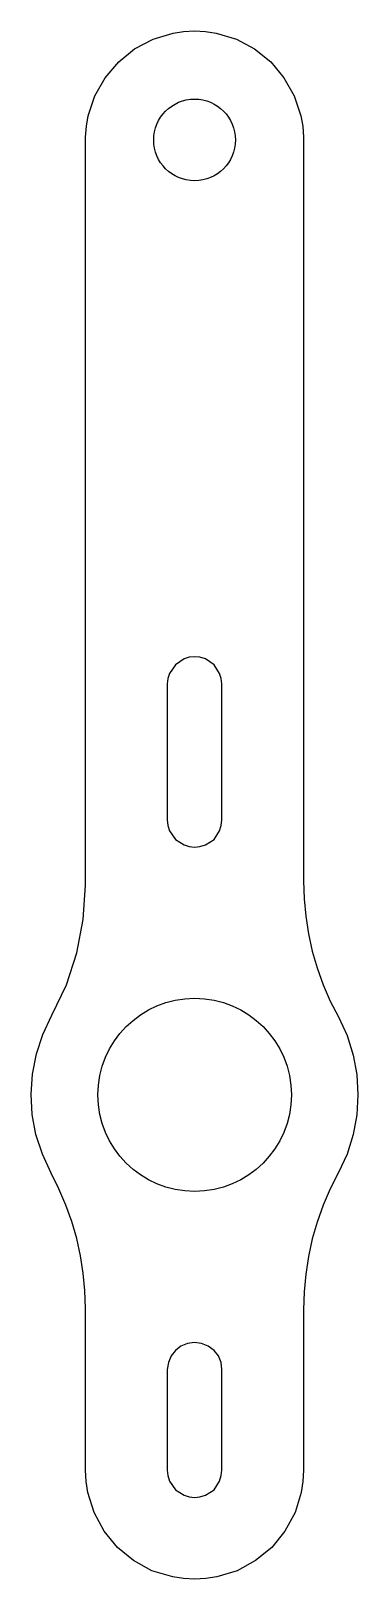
# Model space of a CAD drawing. Header units: millimetres. Extents: x 0 to 12, y 0 to 56.9.
import ezdxf

# ---------------------------------------------------------------- set-up
doc = ezdxf.new("R2010")
doc.units = ezdxf.units.MM
doc.layers.add('CORTE', color=7, linetype='Continuous')

msp = doc.modelspace()

# ---------------------------------------------------------------- linework, layer by layer
at = {"layer": 'CORTE'}
for points in [[(2, 25.5), (2, 53), (2.04, 53.4), (2.1, 53.78), (2.34, 54.52), (2.72, 55.18), (3.22, 55.76), (3.8, 56.24), (4.48, 56.6), (5.22, 56.82), (5.6, 56.88), (6, 56.9), (6.4, 56.88), (6.8, 56.82), (7.54, 56.6), (8.2, 56.24), (8.8, 55.76), (9.28, 55.18), (9.66, 54.52), (9.9, 53.78), (9.98, 53.4), (10, 53), (10, 25.66), (10.02, 25), (10.08, 24.36), (10.18, 23.72), (10.32, 23.08), (10.5, 22.46), (10.72, 21.84), (10.98, 21.24), (11.28, 20.66), (11.6, 19.98), (11.82, 19.26), (11.96, 18.54), (12, 17.8), (11.96, 17.06), (11.82, 16.34), (11.6, 15.62), (11.28, 14.94), (10.98, 14.34), (10.72, 13.74), (10.5, 13.12), (10.32, 12.5), (10.18, 11.86), (10.08, 11.2), (10.02, 10.56), (10, 9.9), (10, 4), (9.98, 3.58), (9.92, 3.18), (9.7, 2.44), (9.32, 1.76), (8.84, 1.16), (8.24, 0.68), (7.56, 0.3), (6.82, 0.08), (6.42, 0.02), (6, 0), (5.6, 0.02), (5.2, 0.08), (4.44, 0.3), (3.76, 0.68), (3.18, 1.16), (2.68, 1.76), (2.32, 2.44), (2.08, 3.18), (2.02, 3.58), (2, 4), (2, 9.94), (1.98, 10.6), (1.92, 11.24), (1.82, 11.88), (1.68, 12.52), (1.5, 13.14), (1.28, 13.74), (1.02, 14.34), (0.74, 14.92), (0.42, 15.62), (0.18, 16.34), (0.04, 17.08), (0, 17.82), (0.06, 18.56), (0.2, 19.3), (0.44, 20.02), (0.76, 20.72), (1.3, 21.84), (1.68, 23.02), (1.92, 24.24)], [(7, 32.9), (6.98, 33.1), (6.92, 33.28), (6.72, 33.6), (6.4, 33.82), (6.2, 33.88), (6, 33.9), (5.8, 33.88), (5.62, 33.82), (5.3, 33.6), (5.08, 33.28), (5.02, 33.1), (5, 32.9), (5, 27.9), (5.02, 27.7), (5.08, 27.5), (5.3, 27.18), (5.62, 26.98), (5.8, 26.92), (6, 26.9), (6.2, 26.92), (6.4, 26.98), (6.72, 27.18), (6.92, 27.5), (6.98, 27.7), (7, 27.9)], [(5, 7.7), (5, 4), (5.02, 3.8), (5.08, 3.6), (5.3, 3.28), (5.62, 3.08), (5.8, 3.02), (6, 3), (6.2, 3.02), (6.4, 3.08), (6.72, 3.28), (6.92, 3.6), (6.98, 3.8), (7, 4), (7, 7.7), (6.98, 7.96), (6.88, 8.2), (6.72, 8.4), (6.5, 8.56), (6.26, 8.66), (6, 8.7), (5.74, 8.66), (5.5, 8.56), (5.3, 8.4), (5.14, 8.2), (5.04, 7.96)]]:
    msp.add_lwpolyline(points, close=True, dxfattribs=at)
for centre, radius in [((6.002, 52.895), 1.5), ((6.005, 17.795), 3.55)]:
    msp.add_circle(centre, radius, dxfattribs=at)

doc.saveas('drawing.dxf')
